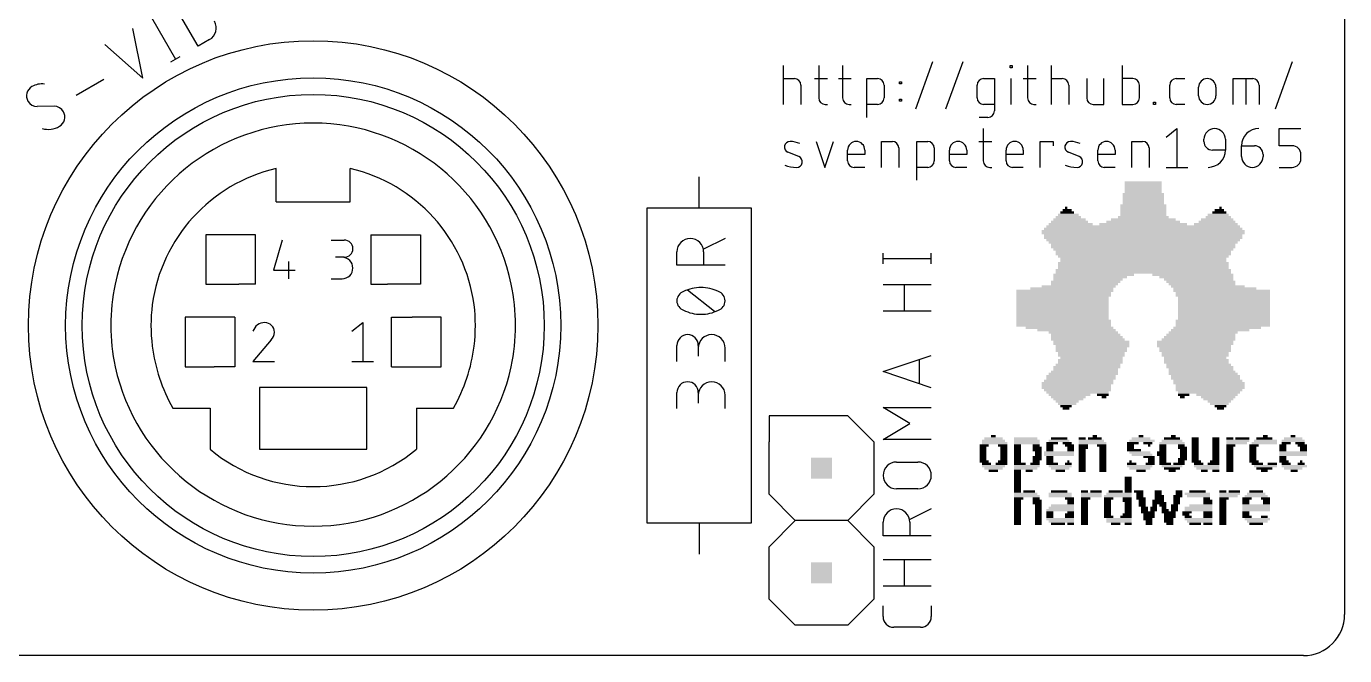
# Model space of a CAD drawing. Extents: x 0 to 54.6, y 0 to 56.5.
# Drawn here: x 16.05 to 48, y 0 to 15.25 of the extents above; entities that cross this region are included whole.
import ezdxf

# ---------------------------------------------------------------- set-up
doc = ezdxf.new("R2010")
doc.units = 0
for name, color, linetype in [('20', 30, 'CONTINUOUS'), ('21', 253, 'CONTINUOUS'), ('51', 253, 'CONTINUOUS')]:
    doc.layers.add(name, color=color, linetype=linetype)

# ---------------------------------------------------------------- blocks, each defined once
blk = doc.blocks.new('RECT')
blk.add_solid([(-0.5, -0.5), (0.5, -0.5), (-0.5, 0.5), (0.5, 0.5)])

msp = doc.modelspace()

# ---------------------------------------------------------------- linework, layer by layer
at = {"layer": '20'}
for p, q in [((48, 33), (48, 1)), ((47, 0), (1, 0))]:
    msp.add_line(p, q, dxfattribs=at)
msp.add_arc((47, 1), 1, 270, 0, dxfattribs=at)
at = {"layer": '21'}
for p, q in [((20.2091, 14.7643), (19.6249, 15.7762)), ((19.0811, 15.4622), (19.6653, 14.4503)), ((18.8734, 13.9931), (18.6265, 15.1997)), ((17.9519, 14.8103), (18.8734, 13.9931)), ((20.4901, 14.9266), (20.2091, 14.7643)), ((19.5528, 14.3854), (19.7777, 14.5152)), ((37.6035, 13.2514), (38.0212, 14.4001)), ((38.335, 13.2514), (38.7527, 14.4001)), ((46.3207, 13.2514), (46.7384, 14.4001)), ((34.4031, 13.3559), (34.4031, 14.2957)), ((35.2536, 14.2957), (35.2536, 13.5125)), ((35.8327, 14.2957), (35.8327, 13.5125)), ((39.8893, 14.2434), (39.8893, 14.2957)), ((39.8893, 14.2957), (39.9415, 14.2957)), ((39.9415, 14.2434), (39.8893, 14.2434)), ((39.9415, 14.2957), (39.9415, 14.2434)), ((40.3132, 14.2957), (40.3132, 13.5125)), ((40.8953, 13.3559), (40.8953, 14.2957)), ((42.6067, 14.2957), (42.6067, 13.3559)), ((17.2531, 13.5823), (17.9276, 13.9718)), ((34.4031, 13.9824), (34.6642, 13.9824)), ((34.8208, 13.8258), (34.8208, 13.3559)), ((35.1492, 13.9824), (35.4625, 13.9824)), ((35.7283, 13.9824), (36.0416, 13.9824)), ((36.4193, 13.0426), (36.4193, 13.9824)), ((36.4193, 13.9824), (36.6804, 13.9824)), ((36.837, 13.8258), (36.837, 13.5125)), ((37.2071, 13.8519), (37.2071, 13.9041)), ((37.2071, 13.9041), (37.2593, 13.9041)), ((37.2593, 13.8519), (37.2071, 13.8519)), ((37.2593, 13.9041), (37.2593, 13.8519)), ((39.0924, 13.5125), (39.0924, 13.8258)), ((39.249, 13.9824), (39.5101, 13.9824)), ((39.5101, 13.9824), (39.5101, 13.1992)), ((39.9154, 13.3559), (39.9154, 13.9824)), ((40.2088, 13.9824), (40.5221, 13.9824)), ((40.8953, 13.9824), (41.1563, 13.9824)), ((41.313, 13.8258), (41.313, 13.3559)), ((41.7487, 13.9824), (41.7487, 13.5125)), ((42.1664, 13.3559), (42.1664, 13.9824)), ((42.8678, 13.9824), (42.6067, 13.9824)), ((43.0244, 13.5125), (43.0244, 13.8258)), ((43.7614, 13.5125), (43.7614, 13.8258)), ((43.9181, 13.9824), (44.1269, 13.9824)), ((44.4614, 13.5647), (44.4614, 13.7735)), ((44.8791, 13.7735), (44.8791, 13.5647)), ((45.3019, 13.3559), (45.3019, 13.9824)), ((45.3019, 13.9824), (45.7718, 13.9824)), ((45.6152, 13.3559), (45.6152, 13.9824)), ((45.9284, 13.8258), (45.9284, 13.3559)), ((37.2071, 13.4342), (37.2071, 13.4864)), ((37.2071, 13.4864), (37.2593, 13.4864)), ((37.2593, 13.4342), (37.2071, 13.4342)), ((37.2593, 13.4864), (37.2593, 13.4342)), ((16.7199, 13.312), (16.3133, 13.3021)), ((35.4102, 13.3559), (35.4625, 13.3559)), ((35.9894, 13.3559), (36.0416, 13.3559)), ((36.6804, 13.3559), (36.4193, 13.3559)), ((39.5101, 13.3559), (39.249, 13.3559)), ((40.4699, 13.3559), (40.5221, 13.3559)), ((41.9054, 13.3559), (42.1664, 13.3559)), ((42.6067, 13.3559), (42.8678, 13.3559)), ((43.364, 13.3559), (43.364, 13.4081)), ((43.364, 13.4081), (43.4162, 13.4081)), ((43.4162, 13.3559), (43.364, 13.3559)), ((43.4162, 13.4081), (43.4162, 13.3559)), ((44.1269, 13.3559), (43.9181, 13.3559)), ((39.3535, 13.0426), (39.1446, 13.0426)), ((39.2421, 12.7717), (39.2421, 11.9885)), ((43.6733, 12.5628), (43.9344, 12.7717)), ((43.9344, 12.7717), (43.9344, 11.8319)), ((44.5877, 12.4584), (44.5877, 12.5106)), ((45.1098, 12.5106), (45.1098, 12.2495)), ((46.4165, 12.354), (46.4165, 12.7717)), ((46.4165, 12.7717), (46.9386, 12.7717)), ((34.7686, 12.0929), (34.5075, 12.1973)), ((35.1912, 12.4584), (35.4, 11.8319)), ((35.4, 11.8319), (35.6089, 12.4584)), ((35.9532, 11.9885), (35.9532, 12.2495)), ((36.3709, 12.1451), (35.9532, 12.1451)), ((36.3709, 12.2495), (36.3709, 12.1451)), ((36.7762, 11.8319), (36.7762, 12.4584)), ((36.7762, 12.4584), (37.0372, 12.4584)), ((37.1938, 12.3018), (37.1938, 11.8319)), ((37.6342, 11.5186), (37.6342, 12.4584)), ((37.6342, 12.4584), (37.8952, 12.4584)), ((38.0518, 12.3018), (38.0518, 11.9885)), ((38.4221, 11.9885), (38.4221, 12.2495)), ((38.8397, 12.1451), (38.4221, 12.1451)), ((38.8397, 12.2495), (38.8397, 12.1451)), ((39.1377, 12.4584), (39.4509, 12.4584)), ((39.7936, 11.9885), (39.7936, 12.2495)), ((40.2113, 12.1451), (39.7936, 12.1451)), ((40.2113, 12.2495), (40.2113, 12.1451)), ((40.6218, 11.8319), (40.6218, 12.4584)), ((40.6218, 12.4584), (40.935, 12.4584)), ((40.935, 12.4584), (40.935, 12.354)), ((41.5656, 12.0929), (41.3045, 12.1973)), ((42.0187, 11.9885), (42.0187, 12.2495)), ((42.4364, 12.1451), (42.0187, 12.1451)), ((42.4364, 12.2495), (42.4364, 12.1451)), ((42.8416, 11.8319), (42.8416, 12.4584)), ((42.8416, 12.4584), (43.1027, 12.4584)), ((43.2593, 12.3018), (43.2593, 11.8319)), ((45.1098, 12.2495), (44.7966, 12.2495)), ((45.5021, 12.354), (45.8154, 12.354)), ((45.5021, 12.0929), (45.5021, 12.354)), ((46.0242, 12.1451), (46.0242, 12.0929)), ((46.7298, 12.354), (46.4165, 12.354)), ((46.9386, 12.0407), (46.9386, 12.1451)), ((36.3709, 11.8319), (36.1098, 11.8319)), ((37.8952, 11.8319), (37.6342, 11.8319)), ((38.8397, 11.8319), (38.5787, 11.8319)), ((39.3987, 11.8319), (39.4509, 11.8319)), ((40.2113, 11.8319), (39.9503, 11.8319)), ((42.4364, 11.8319), (42.1753, 11.8319)), ((43.6733, 11.8319), (44.1955, 11.8319)), ((46.4165, 11.8319), (46.7298, 11.8319)), ((22.1, 11), (22.1, 11.8)), ((23.9, 11), (23.9, 11.8)), ((32.3535, 10.8388), (32.3535, 11.6007)), ((22.1, 11), (23.9, 11)), ((31.0835, 10.8388), (31.0835, 3.2188)), ((33.6235, 10.8388), (31.0835, 10.8388)), ((33.6235, 3.2188), (33.6235, 10.8388)), ((21.6, 10.2), (21.2, 10.2)), ((21.6, 9), (21.6, 10.2)), ((22.2478, 10.0699), (22.0389, 9.3389)), ((23.4389, 10.0699), (23.7522, 10.0699)), ((24.4, 10.2), (24.4, 9)), ((24.4, 10.2), (24.8, 10.2)), ((32.983, 10.1092), (32.4637, 9.8496)), ((23.7522, 9.6522), (23.5434, 9.6522)), ((31.8146, 9.4601), (31.8146, 9.7846)), ((32.4637, 9.7846), (32.4637, 9.4601)), ((36.8133, 9.4944), (36.8133, 9.7541)), ((36.8133, 9.6243), (37.9817, 9.6243)), ((37.9817, 9.4944), (37.9817, 9.7541)), ((22.0389, 9.3389), (22.5611, 9.3389)), ((22.4044, 9.5478), (22.4044, 9.1301)), ((32.983, 9.4601), (31.8146, 9.4601)), ((21.6, 9), (21.2, 9)), ((23.4389, 9.1301), (23.7, 9.1301)), ((24.4, 9), (24.8, 9)), ((36.8133, 8.9963), (37.9817, 8.9963)), ((37.3326, 8.3472), (37.3326, 8.9963)), ((32.7233, 8.3365), (32.0742, 8.8558)), ((37.9817, 8.3472), (36.8133, 8.3472)), ((21.1, 8.2), (20.6, 8.2)), ((21.1, 8.2), (21.1, 7)), ((23.9389, 7.8611), (24.2, 8.0699)), ((24.2, 8.0699), (24.2, 7.1301)), ((24.9, 7), (24.9, 8.2)), ((24.9, 8.2), (25.4, 8.2)), ((21.9827, 7.6522), (21.5389, 7.1301)), ((31.8146, 7.1286), (31.8146, 7.5181)), ((32.3338, 7.5181), (32.3338, 7.2585)), ((32.983, 7.1286), (32.983, 7.4532)), ((21.5389, 7.1301), (22.0611, 7.1301)), ((23.9389, 7.1301), (24.4611, 7.1301)), ((36.8133, 6.8811), (37.9817, 7.2705)), ((37.6896, 7.1732), (37.6896, 6.589)), ((21.1, 7), (20.6, 7)), ((24.9, 7), (25.4, 7)), ((37.9817, 6.4916), (36.8133, 6.8811)), ((24.3, 6.5), (21.7, 6.5)), ((21.7, 6.5), (21.7, 5)), ((24.3, 5), (24.3, 6.5)), ((31.8146, 5.9856), (31.8146, 6.3751)), ((32.3338, 6.3751), (32.3338, 6.1155)), ((32.983, 5.9856), (32.983, 6.3102)), ((19.6, 6), (20.5, 6)), ((20.5, 6), (20.5, 5)), ((25.5, 6), (26.4, 6)), ((25.5, 6), (25.5, 5)), ((34.685, 5.8143), (34.05, 5.8143)), ((34.05, 5.8143), (34.05, 5.1793)), ((35.955, 5.8143), (34.685, 5.8143)), ((36.59, 5.1793), (35.955, 5.8143)), ((37.4624, 5.6238), (36.8133, 6.0132)), ((36.8133, 6.0132), (37.9817, 6.0132)), ((36.8133, 5.2343), (37.4624, 5.6238)), ((34.05, 3.9093), (34.05, 5.1793)), ((36.59, 5.1793), (36.59, 3.9093)), ((37.9817, 5.2343), (36.8133, 5.2343)), ((21.7, 5), (24.3, 5)), ((37.1379, 4.691), (37.6571, 4.691)), ((34.685, 3.2743), (34.05, 3.9093)), ((36.59, 3.9093), (35.955, 3.2743)), ((37.6571, 4.0419), (37.1379, 4.0419)), ((37.9817, 3.5554), (37.4624, 3.2957)), ((31.0835, 3.2188), (33.6235, 3.2188)), ((32.3535, 3.2188), (32.3535, 2.4567)), ((34.05, 2.6393), (34.685, 3.2743)), ((35.955, 3.2743), (34.685, 3.2743)), ((35.955, 3.2743), (36.59, 2.6393)), ((36.8133, 2.9063), (36.8133, 3.2308)), ((37.4624, 3.2308), (37.4624, 2.9063)), ((37.9817, 2.9063), (36.8133, 2.9063)), ((34.05, 1.3693), (34.05, 2.6393)), ((36.59, 2.6393), (36.59, 1.3693)), ((36.8133, 2.3288), (37.9817, 2.3288)), ((37.3326, 1.6797), (37.3326, 2.3288)), ((37.9817, 1.6797), (36.8133, 1.6797)), ((34.685, 0.7343), (34.05, 1.3693)), ((36.59, 1.3693), (35.955, 0.7343)), ((36.8133, 0.9454), (36.8133, 1.2051)), ((37.9817, 1.2051), (37.9817, 0.9454)), ((35.955, 0.7343), (34.685, 0.7343)), ((37.7221, 0.6858), (37.0729, 0.6858))]:
    msp.add_line(p, q, dxfattribs=at)
for radius in [6.9, 6, 5.6]:
    msp.add_circle((23, 8), radius, dxfattribs=at)
for centre, radius, start, end in [((20.3279, 15.2077), 0.3246, 300, 29.9998), ((16.3122, 13.5638), 0.2596, 120.0008, 209.9992), ((16.4258, 13.3671), 0.4868, 83.1282, 120.0007), ((34.6642, 13.8257), 0.1566, 0.0011, 90), ((36.6804, 13.8257), 0.1566, 0.0011, 90), ((39.249, 13.8258), 0.1566, 90, 180), ((41.1563, 13.8257), 0.1566, 0.0011, 90), ((42.8678, 13.8258), 0.1566, 0, 90), ((43.9181, 13.8258), 0.1566, 90, 180), ((44.6703, 13.7735), 0.2088, 0, 180), ((45.7718, 13.8258), 0.1566, 0, 90), ((16.3157, 13.5658), 0.2637, 209.9998, 269.4906), ((35.4102, 13.5125), 0.1566, 180, 270), ((35.9894, 13.5125), 0.1566, 180, 270), ((36.6804, 13.5125), 0.1566, 270, 0), ((39.249, 13.5125), 0.1566, 180, 270), ((40.4699, 13.5125), 0.1566, 180, 270), ((41.9054, 13.5125), 0.1566, 180, 270), ((42.8678, 13.5125), 0.1566, 270, 359.9989), ((43.9181, 13.5125), 0.1566, 180, 270), ((44.6703, 13.5647), 0.2088, 180, 0), ((16.7175, 13.0483), 0.2637, 30.0003, 89.4901), ((16.7211, 13.0503), 0.2596, 299.9983, 30.0014), ((39.3535, 13.1992), 0.1566, 270.0011, 0), ((16.5766, 13.3005), 0.5485, 254.7631, 299.9983), ((23, 8), 4.9031, 11.7683, 168.2317), ((44.8488, 12.5106), 0.2611, 0, 180), ((45.9198, 12.354), 0.4177, 90.0004, 180), ((34.5578, 12.323), 0.1354, 89.1826, 248.1983), ((34.5513, 11.8656), 0.5929, 65.7606, 89.1826), ((36.162, 12.2495), 0.2088, 0, 180), ((37.0372, 12.3017), 0.1566, 0.0011, 90), ((37.8952, 12.3017), 0.1566, 0.0011, 90), ((38.6309, 12.2495), 0.2088, 0, 180), ((40.0025, 12.2495), 0.2088, 0, 180), ((41.3548, 12.323), 0.1354, 89.1826, 248.1983), ((41.3483, 11.8656), 0.5929, 65.7606, 89.1826), ((42.2275, 12.2495), 0.2088, 0, 180), ((43.1027, 12.3017), 0.1566, 0.0011, 90), ((44.7966, 12.4584), 0.2088, 180, 270), ((44.6922, 12.2495), 0.4177, 270, 0), ((45.8154, 12.1451), 0.2088, 0, 90), ((46.7298, 12.1451), 0.2088, 0, 90), ((34.729, 12.7172), 0.8854, 250.2085, 269.1826), ((34.7183, 11.9672), 0.1354, 269.1826, 68.1983), ((36.1098, 11.9885), 0.1566, 180, 270), ((37.8952, 11.9885), 0.1566, 270, 0), ((38.5787, 11.9885), 0.1566, 180, 270), ((39.3987, 11.9885), 0.1566, 180, 270), ((39.9503, 11.9885), 0.1566, 180, 270), ((41.526, 12.7172), 0.8854, 250.2085, 269.1826), ((41.5153, 11.9672), 0.1354, 269.1826, 68.1983), ((42.1753, 11.9885), 0.1566, 180, 270), ((45.7632, 12.0929), 0.2611, 180, 0), ((46.7298, 12.0407), 0.2088, 270, 0), ((22.9842, 7.9825), 3.9186, 103.0415, 172.4112), ((23.0158, 7.9825), 3.9186, 7.5888, 76.9585), ((23.7522, 9.8611), 0.2088, 270, 90), ((32.1391, 9.7846), 0.3246, 0, 180), ((23.7, 9.3912), 0.2611, 270, 90), ((32.0547, 8.5962), 0.2402, 108.924, 180.0001), ((32.3988, 7.9579), 0.9629, 90.0001, 115.9889), ((32.3987, 7.9579), 0.9629, 64.0112, 90), ((32.7428, 8.5962), 0.2402, 0, 71.0747), ((32.0547, 8.5962), 0.2402, 180, 251.0758), ((32.3987, 9.2345), 0.9629, 244.0111, 269.9999), ((32.3987, 9.2345), 0.9629, 270, 295.9888), ((32.7428, 8.5962), 0.2402, 288.9254, 359.9998), ((21.8261, 7.7681), 0.3018, 90.0001, 162.055), ((21.8261, 7.835), 0.235, 0, 90), ((21.8087, 7.835), 0.2524, 313.6042, 359.9995), ((32.0742, 7.5181), 0.2596, 0, 180), ((32.6584, 7.4532), 0.3246, 0, 180), ((23.0102, 7.9701), 3.9384, 186.8551, 210.0148), ((22.9898, 7.9701), 3.9384, 329.9852, 353.1449), ((23, 8.05), 4.9135, 192.3391, 347.6609), ((32.0742, 6.3751), 0.2596, 0, 180), ((32.6584, 6.3102), 0.3246, 0, 180), ((23, 8), 3.9051, 230.1944, 309.8056), ((37.1379, 4.3665), 0.3246, 90, 270), ((37.6571, 4.3665), 0.3246, 270, 90), ((37.1379, 3.2308), 0.3246, 0, 180), ((37.0729, 0.9455), 0.2596, 180.0014, 270), ((37.7221, 0.9454), 0.2596, 270, 0)]:
    msp.add_arc(centre, radius, start, end, dxfattribs=at)
at = {"layer": '51'}
for p, q in [((21.2, 10.2), (20.4, 10.2)), ((20.4, 10.2), (20.4, 9)), ((24.8, 10.2), (25.6, 10.2)), ((25.6, 10.2), (25.6, 9)), ((20.4, 9), (21.2, 9)), ((25.6, 9), (24.8, 9)), ((20.6, 8.2), (19.9, 8.2)), ((19.9, 8.2), (19.9, 7)), ((26.1, 8.2), (25.4, 8.2)), ((26.1, 7), (26.1, 8.2)), ((19.9, 7), (20.6, 7)), ((25.4, 7), (26.1, 7))]:
    msp.add_line(p, q, dxfattribs=at)
for radius, start, end in [(4.9031, 168.2317, 191.7683), (4.9031, 348.2317, 11.7683), (3.9319, 172.6942, 187.3058), (3.9319, 352.6942, 7.3058)]:
    msp.add_arc((23, 8), radius, start, end, dxfattribs=at)

# ---------------------------------------------------------------- block references
at = {"layer": '21', "yscale": 0.0559}
for p, xscale in [((43.119, 11.1833), 1.0058), ((43.119, 11.4627), 0.8941), ((43.119, 11.4069), 0.8941), ((43.119, 11.351), 0.8941), ((43.119, 11.2951), 0.8941), ((43.119, 11.2392), 0.8941), ((41.2471, 10.8481), 0.0559), ((43.119, 10.9039), 1.1176), ((43.119, 10.8481), 1.1176), ((43.119, 11.1275), 1.0058), ((43.119, 11.0716), 1.0058), ((43.119, 11.0157), 1.0058), ((43.119, 10.9598), 1.0058), ((44.991, 10.8481), 0.0559), ((41.3309, 10.5687), 0.7823), ((41.3029, 10.6245), 0.6147), ((41.3029, 10.6804), 0.5029), ((41.275, 10.7363), 0.3353), ((41.275, 10.7922), 0.2235), ((43.119, 10.5687), 1.5646), ((43.119, 10.6245), 1.2294), ((43.119, 10.7922), 1.1176), ((43.119, 10.7363), 1.1176), ((43.119, 10.6804), 1.1176), ((44.9072, 10.5687), 0.7823), ((44.9351, 10.6245), 0.6147), ((44.9351, 10.6804), 0.5029), ((44.9631, 10.7363), 0.3353), ((44.9631, 10.7922), 0.2235), ((43.119, 10.2893), 4.9174), ((43.119, 10.2334), 4.9174), ((43.119, 10.3451), 4.8057), ((43.119, 10.401), 4.6939), ((41.3588, 10.4569), 1.0617), ((41.3309, 10.5128), 0.8941), ((43.119, 10.4569), 2.1234), ((43.119, 10.5128), 1.7882), ((44.8793, 10.4569), 1.0617), ((44.9072, 10.5128), 0.8941), ((43.119, 10.1775), 4.8057), ((43.119, 10.1216), 4.8057), ((43.119, 10.0657), 4.6939), ((43.119, 10.0099), 4.5822), ((43.119, 9.954), 4.4704), ((43.119, 9.8981), 4.4704), ((43.119, 9.8422), 4.3586), ((43.119, 9.7863), 4.2469), ((43.119, 9.7305), 4.2469), ((43.119, 9.6746), 4.1351), ((43.119, 9.6187), 4.0234), ((43.119, 9.5628), 4.0234), ((43.119, 9.3393), 4.2469), ((43.119, 9.2834), 4.2469), ((43.119, 9.5069), 4.1351), ((43.119, 9.4511), 4.1351), ((43.119, 9.3952), 4.1351), ((41.5544, 8.9481), 1.7882), ((41.722, 9.0599), 1.6764), ((41.6941, 9.004), 1.6205), ((41.9176, 9.2275), 1.9558), ((41.8338, 9.1717), 1.7882), ((41.7779, 9.1158), 1.6764), ((44.3205, 9.2275), 1.9558), ((44.4043, 9.1717), 1.7882), ((44.4602, 9.1158), 1.6764), ((44.516, 9.0599), 1.6764), ((44.544, 9.004), 1.6205), ((44.6837, 8.9481), 1.7882), ((41.2191, 8.8364), 2.347), ((41.1632, 8.6687), 2.2352), ((41.1632, 8.6129), 2.2352), ((41.1912, 8.7805), 2.2911), ((41.1912, 8.7246), 2.2911), ((41.3868, 8.8923), 2.0117), ((44.8513, 8.8923), 2.0117), ((45.019, 8.8364), 2.347), ((45.0469, 8.7805), 2.2911), ((45.0469, 8.7246), 2.2911), ((45.0748, 8.6687), 2.2352), ((45.0748, 8.6129), 2.2352), ((41.1632, 8.557), 2.2352), ((41.1632, 8.5011), 2.2352), ((41.1632, 8.4452), 2.2352), ((41.1632, 8.3893), 2.2352), ((41.1632, 8.3335), 2.2352), ((45.0748, 8.557), 2.2352), ((45.0748, 8.5011), 2.2352), ((45.0748, 8.4452), 2.2352), ((45.0748, 8.3893), 2.2352), ((45.0748, 8.3335), 2.2352), ((41.1632, 8.2776), 2.2352), ((41.1632, 8.2217), 2.2352), ((41.1632, 8.1658), 2.2352), ((41.1912, 8.1099), 2.2911), ((41.1912, 8.0541), 2.2911), ((41.1912, 7.9982), 2.2911), ((45.0469, 8.1099), 2.2911), ((45.0469, 8.0541), 2.2911), ((45.0469, 7.9982), 2.2911), ((45.0748, 8.2776), 2.2352), ((45.0748, 8.2217), 2.2352), ((45.0748, 8.1658), 2.2352), ((41.3309, 7.9423), 2.1234), ((41.4985, 7.8864), 1.8999), ((41.6662, 7.8305), 1.6764), ((41.722, 7.7747), 1.6764), ((41.7779, 7.6629), 1.7882), ((41.75, 7.7188), 1.7323), ((44.4602, 7.6629), 1.7882), ((44.4881, 7.7188), 1.7323), ((44.516, 7.7747), 1.6764), ((44.5719, 7.8305), 1.6764), ((44.7396, 7.8864), 1.8999), ((44.9072, 7.9423), 2.1234), ((41.8617, 7.607), 1.844), ((41.8617, 7.5511), 1.844), ((41.8897, 7.4953), 1.7882), ((41.8617, 7.4394), 1.7323), ((41.8617, 7.3835), 1.7323), ((41.8617, 7.3276), 1.6205), ((44.3763, 7.607), 1.844), ((44.3763, 7.5511), 1.844), ((44.3484, 7.4953), 1.7882), ((44.3763, 7.4394), 1.7323), ((44.3763, 7.3835), 1.7323), ((44.3763, 7.3276), 1.6205), ((41.7779, 7.0482), 1.5646), ((41.8617, 7.2717), 1.6205), ((41.8338, 7.16), 1.5646), ((41.8338, 7.1041), 1.5646), ((41.8617, 7.2159), 1.5088), ((44.3763, 7.2717), 1.6205), ((44.3763, 7.2159), 1.5088), ((44.4043, 7.16), 1.5646), ((44.4043, 7.1041), 1.5646), ((44.4602, 7.0482), 1.5646), ((41.6103, 6.7688), 1.6764), ((41.6103, 6.7129), 1.6764), ((41.6662, 6.8247), 1.6764), ((41.6941, 6.8806), 1.6205), ((41.75, 6.9923), 1.6205), ((41.722, 6.9365), 1.5646), ((44.4881, 6.9923), 1.6205), ((44.516, 6.9365), 1.5646), ((44.544, 6.8806), 1.6205), ((44.5719, 6.8247), 1.6764), ((44.6278, 6.7688), 1.6764), ((44.6278, 6.7129), 1.6764), ((41.4985, 6.5453), 1.6764), ((41.4985, 6.4894), 1.6764), ((41.5265, 6.6012), 1.7323), ((41.5544, 6.6571), 1.6764), ((41.5265, 6.4335), 1.6205), ((41.5265, 6.3777), 1.5088), ((44.7116, 6.6012), 1.7323), ((44.6837, 6.6571), 1.6764), ((44.7116, 6.4335), 1.6205), ((44.7396, 6.5453), 1.6764), ((44.7396, 6.4894), 1.6764), ((44.7116, 6.3777), 1.5088), ((41.3309, 6.3218), 1.0058), ((41.3029, 6.2659), 0.8382), ((41.3029, 6.21), 0.7264), ((41.275, 6.1541), 0.5588), ((41.275, 6.0983), 0.447), ((42.1411, 6.3218), 0.2794), ((42.1691, 6.2659), 0.1118), ((44.0969, 6.3218), 0.2794), ((44.069, 6.2659), 0.1118), ((44.9072, 6.3218), 1.0058), ((44.9351, 6.2659), 0.8382), ((44.9351, 6.21), 0.7264), ((44.9631, 6.1541), 0.5588), ((44.9631, 6.0983), 0.447), ((41.2471, 6.0424), 0.2794), ((41.2471, 5.9865), 0.1676), ((44.991, 6.0424), 0.2794), ((44.991, 5.9865), 0.1676), ((39.2633, 5.0924), 0.2235), ((39.4868, 5.2042), 0.5588), ((39.5148, 5.1483), 0.6147), ((39.4868, 5.2601), 0.447), ((39.4868, 5.3159), 0.1118), ((39.7104, 5.0924), 0.2235), ((40.2692, 5.2601), 0.5588), ((40.2971, 5.2042), 0.6147), ((40.2971, 5.1483), 0.6147), ((40.0736, 5.0924), 0.1676), ((40.5206, 5.0924), 0.1676), ((40.9118, 5.1483), 0.2794), ((40.8559, 5.0924), 0.1676), ((41.0794, 5.2042), 0.5029), ((41.0794, 5.2601), 0.3912), ((41.275, 5.1483), 0.2235), ((41.3309, 5.0924), 0.2235), ((41.8617, 5.2042), 0.6147), ((41.6382, 5.2601), 0.1676), ((41.8897, 5.1483), 0.6706), ((41.6662, 5.0924), 0.2235), ((41.9456, 5.2601), 0.3353), ((41.9456, 5.3159), 0.1118), ((42.1132, 5.0924), 0.2235), ((42.8676, 5.1483), 0.2794), ((42.8117, 5.0924), 0.1676), ((43.0911, 5.2042), 0.6147), ((43.0632, 5.2601), 0.447), ((43.0632, 5.3159), 0.1118), ((43.2308, 5.1483), 0.2235), ((43.2587, 5.0924), 0.0559), ((43.8175, 5.1483), 0.6147), ((43.594, 5.0924), 0.1676), ((43.8175, 5.2042), 0.5029), ((43.8175, 5.2601), 0.3912), ((43.8455, 5.3159), 0.1118), ((44.0411, 5.0924), 0.1676), ((44.3763, 5.2601), 0.1676), ((44.3763, 5.2042), 0.1676), ((44.3763, 5.1483), 0.1676), ((44.3763, 5.0924), 0.1676), ((44.8793, 5.2601), 0.1676), ((44.8793, 5.2042), 0.1676), ((44.8793, 5.1483), 0.1676), ((44.8793, 5.0924), 0.1676), ((45.2145, 5.2601), 0.1676), ((45.4101, 5.2042), 0.5588), ((45.3822, 5.1483), 0.5029), ((45.2425, 5.0924), 0.2235), ((45.5219, 5.2601), 0.3353), ((45.8013, 5.0924), 0.2235), ((46.0527, 5.1483), 0.6147), ((46.0807, 5.2042), 0.5588), ((46.0527, 5.2601), 0.3912), ((46.0807, 5.3159), 0.1118), ((46.4998, 5.0924), 0.1676), ((46.7512, 5.2042), 0.5588), ((46.5836, 5.1483), 0.2235), ((46.7512, 5.2601), 0.447), ((46.7512, 5.3159), 0.1118), ((46.9189, 5.1483), 0.2235), ((46.9748, 5.0924), 0.2235), ((39.2354, 5.0365), 0.1676), ((39.2354, 4.9807), 0.1676), ((39.2354, 4.9248), 0.1676), ((39.2354, 4.8689), 0.1676), ((39.2354, 4.813), 0.1676), ((39.7383, 5.0365), 0.1676), ((39.7383, 4.9807), 0.1676), ((39.7383, 4.9248), 0.1676), ((39.7383, 4.8689), 0.1676), ((39.7383, 4.813), 0.1676), ((40.0736, 5.0365), 0.1676), ((40.0736, 4.9807), 0.1676), ((40.0736, 4.9248), 0.1676), ((40.0736, 4.8689), 0.1676), ((40.0736, 4.813), 0.1676), ((40.5486, 5.0365), 0.2235), ((40.5486, 4.9807), 0.2235), ((40.5486, 4.813), 0.2235), ((40.5765, 4.9248), 0.1676), ((40.5765, 4.8689), 0.1676), ((41.0794, 4.9248), 0.7264), ((41.0794, 4.8689), 0.7264), ((40.8559, 5.0365), 0.1676), ((40.8559, 4.9807), 0.1676), ((40.8559, 4.813), 0.1676), ((41.3588, 5.0365), 0.1676), ((41.3588, 4.9807), 0.1676), ((41.6382, 4.9807), 0.1676), ((41.6382, 4.9248), 0.1676), ((41.6382, 4.8689), 0.1676), ((41.6382, 4.813), 0.1676), ((41.6662, 5.0365), 0.2235), ((42.1411, 5.0365), 0.1676), ((42.1411, 4.9807), 0.1676), ((42.1411, 4.9248), 0.1676), ((42.1411, 4.8689), 0.1676), ((42.1411, 4.813), 0.1676), ((42.8955, 4.9807), 0.3353), ((42.8117, 5.0365), 0.1676), ((43.0352, 4.9248), 0.5029), ((43.0911, 4.8689), 0.5029), ((43.2587, 4.813), 0.2794), ((43.5661, 4.9248), 0.2235), ((43.5661, 4.8689), 0.2235), ((43.594, 5.0365), 0.1676), ((43.594, 4.9807), 0.1676), ((43.594, 4.813), 0.1676), ((44.069, 5.0365), 0.2235), ((44.0969, 4.9807), 0.1676), ((44.0969, 4.9248), 0.1676), ((44.0969, 4.8689), 0.1676), ((44.0969, 4.813), 0.1676), ((44.3763, 5.0365), 0.1676), ((44.3763, 4.9807), 0.1676), ((44.3763, 4.9248), 0.1676), ((44.3763, 4.8689), 0.1676), ((44.3763, 4.813), 0.1676), ((44.8793, 5.0365), 0.1676), ((44.8793, 4.9807), 0.1676), ((44.8793, 4.9248), 0.1676), ((44.8793, 4.8689), 0.1676), ((44.8793, 4.813), 0.1676), ((45.2145, 5.0365), 0.1676), ((45.2145, 4.9807), 0.1676), ((45.2145, 4.9248), 0.1676), ((45.2145, 4.8689), 0.1676), ((45.2145, 4.813), 0.1676), ((45.7733, 5.0365), 0.1676), ((45.7733, 4.9807), 0.1676), ((45.7733, 4.9248), 0.1676), ((45.7733, 4.8689), 0.1676), ((45.7733, 4.813), 0.1676), ((46.7512, 4.9248), 0.6706), ((46.7512, 4.8689), 0.6706), ((46.4998, 5.0365), 0.1676), ((46.4998, 4.9807), 0.1676), ((46.4998, 4.813), 0.1676), ((47.0027, 5.0365), 0.1676), ((47.0027, 4.9807), 0.1676), ((39.2354, 4.7571), 0.1676), ((39.2633, 4.7013), 0.2235), ((39.4868, 4.5895), 0.5588), ((39.3192, 4.6454), 0.2235), ((39.4868, 4.5336), 0.447), ((39.4868, 4.4777), 0.2235), ((39.6824, 4.6454), 0.2794), ((39.7104, 4.7013), 0.2235), ((39.7383, 4.7571), 0.1676), ((40.0736, 4.7571), 0.1676), ((40.0736, 4.7013), 0.1676), ((40.1295, 4.6454), 0.2794), ((40.2971, 4.5895), 0.6147), ((40.2692, 4.5336), 0.5588), ((40.0736, 4.4777), 0.1676), ((40.353, 4.4777), 0.1676), ((40.4927, 4.6454), 0.2235), ((40.5486, 4.7571), 0.2235), ((40.5206, 4.7013), 0.1676), ((40.8559, 4.7571), 0.1676), ((40.8559, 4.7013), 0.1676), ((40.9118, 4.6454), 0.2794), ((41.1074, 4.5895), 0.5588), ((41.1074, 4.5336), 0.447), ((41.1074, 4.4777), 0.2235), ((41.3029, 4.6454), 0.1676), ((41.3029, 4.7013), 0.0559), ((41.6382, 4.7571), 0.1676), ((41.6382, 4.7013), 0.1676), ((41.6382, 4.6454), 0.1676), ((41.6382, 4.5895), 0.1676), ((41.6382, 4.5336), 0.1676), ((41.6382, 4.4777), 0.1676), ((42.1411, 4.7571), 0.1676), ((42.1411, 4.7013), 0.1676), ((42.1411, 4.6454), 0.1676), ((42.1411, 4.5895), 0.1676), ((42.1411, 4.5336), 0.1676), ((42.1411, 4.4777), 0.1676), ((42.8396, 4.6454), 0.2235), ((43.0352, 4.5895), 0.6147), ((42.8117, 4.7013), 0.0559), ((43.0352, 4.5336), 0.5029), ((43.0632, 4.4777), 0.2235), ((43.2867, 4.6454), 0.2235), ((43.3146, 4.7571), 0.1676), ((43.3146, 4.7013), 0.1676), ((43.594, 4.7571), 0.1676), ((43.594, 4.7013), 0.1676), ((43.6499, 4.6454), 0.2794), ((43.8175, 4.5895), 0.5029), ((43.8175, 4.5336), 0.3912), ((43.8175, 4.4777), 0.1676), ((43.9852, 4.6454), 0.2794), ((44.069, 4.7571), 0.2235), ((44.0411, 4.7013), 0.1676), ((44.3763, 4.7571), 0.1676), ((44.4043, 4.7013), 0.2235), ((44.4602, 4.6454), 0.2235), ((44.6557, 4.5895), 0.6147), ((44.6837, 4.5336), 0.5588), ((44.5999, 4.4777), 0.1676), ((44.8234, 4.6454), 0.2794), ((44.8513, 4.7013), 0.2235), ((44.8793, 4.7571), 0.1676), ((44.8793, 4.4777), 0.1676), ((45.2145, 4.7571), 0.1676), ((45.2145, 4.7013), 0.1676), ((45.2145, 4.6454), 0.1676), ((45.2145, 4.5895), 0.1676), ((45.2145, 4.5336), 0.1676), ((45.2145, 4.4777), 0.1676), ((45.7733, 4.7571), 0.1676), ((45.8013, 4.7013), 0.2235), ((45.8851, 4.6454), 0.2794), ((46.0807, 4.5895), 0.5588), ((46.0527, 4.5336), 0.3912), ((46.0527, 4.4777), 0.1676), ((46.2483, 4.6454), 0.2235), ((46.4998, 4.7571), 0.1676), ((46.5277, 4.7013), 0.2235), ((46.5836, 4.6454), 0.2235), ((46.7792, 4.5895), 0.6147), ((46.7512, 4.5336), 0.447), ((46.7792, 4.4777), 0.1676), ((46.9468, 4.6454), 0.1676), ((46.9468, 4.7013), 0.0559), ((40.0736, 4.4219), 0.1676), ((40.0736, 4.366), 0.1676), ((40.0736, 4.3101), 0.1676), ((40.0736, 4.2542), 0.1676), ((40.0736, 4.1983), 0.1676), ((40.0736, 4.1425), 0.1676), ((42.7558, 4.3101), 0.1676), ((42.7558, 4.2542), 0.1676), ((42.7558, 4.1983), 0.1676), ((42.7558, 4.1425), 0.1676), ((40.0736, 4.0866), 0.1676), ((40.0736, 4.0307), 0.1676), ((40.0736, 3.9748), 0.1676), ((40.2692, 3.9189), 0.5588), ((40.2971, 3.8631), 0.6147), ((40.1015, 3.8072), 0.2235), ((40.353, 3.9748), 0.2794), ((40.5206, 3.8072), 0.1676), ((41.1074, 3.9189), 0.5588), ((41.1074, 3.8631), 0.5588), ((41.0794, 3.9748), 0.3912), ((41.3309, 3.8072), 0.2235), ((41.6941, 3.9748), 0.1676), ((41.8617, 3.9189), 0.5029), ((41.8617, 3.8631), 0.5029), ((41.722, 3.8072), 0.2235), ((41.9735, 3.9748), 0.2794), ((42.2808, 3.8072), 0.2235), ((42.5044, 3.8631), 0.6706), ((42.5323, 3.9189), 0.6147), ((42.4485, 3.9748), 0.3353), ((42.7279, 3.8072), 0.2235), ((42.7558, 4.0866), 0.1676), ((42.7558, 4.0307), 0.1676), ((42.7558, 3.9748), 0.1676), ((43.0073, 3.9748), 0.2235), ((43.0352, 3.9189), 0.1676), ((43.0352, 3.8631), 0.1676), ((43.0632, 3.8072), 0.2235), ((43.5102, 3.8631), 0.2235), ((43.5102, 3.8072), 0.2235), ((43.4823, 3.9748), 0.1676), ((43.4823, 3.9189), 0.1676), ((43.9572, 3.8631), 0.2235), ((43.9293, 3.8072), 0.1676), ((43.9852, 3.9748), 0.1676), ((43.9852, 3.9189), 0.1676), ((44.4322, 3.9189), 0.6147), ((44.4602, 3.8631), 0.5588), ((44.4322, 3.9748), 0.3912), ((44.6557, 3.8072), 0.1676), ((45.0469, 3.9748), 0.1676), ((45.2145, 3.9189), 0.5029), ((45.1866, 3.8631), 0.447), ((45.0748, 3.8072), 0.2235), ((45.3263, 3.9748), 0.2794), ((45.6336, 3.8072), 0.2235), ((45.8572, 3.8631), 0.5588), ((45.8572, 3.9189), 0.447), ((45.8572, 3.9748), 0.3353), ((46.0807, 3.8072), 0.2235), ((40.0736, 3.7513), 0.1676), ((40.0736, 3.6954), 0.1676), ((40.0736, 3.6395), 0.1676), ((40.0736, 3.5837), 0.1676), ((40.0736, 3.5278), 0.1676), ((40.5486, 3.7513), 0.2235), ((40.5486, 3.6954), 0.2235), ((40.5765, 3.6395), 0.1676), ((40.5765, 3.5837), 0.1676), ((40.5765, 3.5278), 0.1676), ((41.1074, 3.5278), 0.6706), ((41.1353, 3.5837), 0.6147), ((41.1632, 3.6395), 0.5588), ((41.3588, 3.7513), 0.1676), ((41.3588, 3.6954), 0.1676), ((41.6941, 3.7513), 0.1676), ((41.6941, 3.6954), 0.1676), ((41.6941, 3.6395), 0.1676), ((41.6941, 3.5837), 0.1676), ((41.6941, 3.5278), 0.1676), ((42.2529, 3.7513), 0.1676), ((42.2529, 3.6954), 0.1676), ((42.2529, 3.6395), 0.1676), ((42.2529, 3.5837), 0.1676), ((42.2529, 3.5278), 0.1676), ((42.7279, 3.7513), 0.2235), ((42.7558, 3.6954), 0.1676), ((42.7558, 3.6395), 0.1676), ((42.7558, 3.5837), 0.1676), ((42.7558, 3.5278), 0.1676), ((43.0911, 3.7513), 0.1676), ((43.0911, 3.6954), 0.1676), ((43.0911, 3.6395), 0.1676), ((43.147, 3.5837), 0.1676), ((43.147, 3.5278), 0.1676), ((43.3705, 3.5837), 0.1676), ((43.3705, 3.5278), 0.1676), ((43.5102, 3.6954), 0.3353), ((43.3984, 3.6395), 0.1118), ((43.4823, 3.7513), 0.2794), ((43.594, 3.6395), 0.1676), ((43.622, 3.5837), 0.1118), ((43.6499, 3.5278), 0.1676), ((43.8734, 3.6395), 0.1676), ((43.8734, 3.5837), 0.1676), ((43.8734, 3.5278), 0.1676), ((43.9293, 3.7513), 0.1676), ((43.9293, 3.6954), 0.1676), ((44.4602, 3.5837), 0.6706), ((44.4602, 3.5278), 0.6706), ((44.516, 3.6395), 0.5588), ((44.6837, 3.7513), 0.2235), ((44.6837, 3.6954), 0.2235), ((45.0469, 3.7513), 0.1676), ((45.0469, 3.6954), 0.1676), ((45.0469, 3.6395), 0.1676), ((45.0469, 3.5837), 0.1676), ((45.0469, 3.5278), 0.1676), ((45.6057, 3.7513), 0.1676), ((45.6057, 3.6954), 0.1676), ((45.8572, 3.6395), 0.6706), ((45.8572, 3.5837), 0.6706), ((45.8572, 3.5278), 0.6706), ((46.1086, 3.7513), 0.1676), ((46.1086, 3.6954), 0.1676), ((40.0736, 3.4719), 0.1676), ((40.0736, 3.416), 0.1676), ((40.0736, 3.3601), 0.1676), ((40.0736, 3.3043), 0.1676), ((40.0736, 3.2484), 0.1676), ((40.0736, 3.1925), 0.1676), ((40.5765, 3.4719), 0.1676), ((40.5765, 3.416), 0.1676), ((40.5765, 3.3601), 0.1676), ((40.5765, 3.3043), 0.1676), ((40.5765, 3.2484), 0.1676), ((40.5765, 3.1925), 0.1676), ((40.8559, 3.4719), 0.1676), ((40.8559, 3.416), 0.1676), ((40.8559, 3.3601), 0.1676), ((41.1074, 3.3043), 0.6706), ((41.1353, 3.2484), 0.6147), ((41.0515, 3.1925), 0.3353), ((41.3309, 3.416), 0.2235), ((41.3309, 3.3601), 0.2235), ((41.3588, 3.4719), 0.1676), ((41.3588, 3.1925), 0.1676), ((41.6941, 3.4719), 0.1676), ((41.6941, 3.416), 0.1676), ((41.6941, 3.3601), 0.1676), ((41.6941, 3.3043), 0.1676), ((41.6941, 3.2484), 0.1676), ((41.6941, 3.1925), 0.1676), ((42.2808, 3.3601), 0.2235), ((42.2529, 3.4719), 0.1676), ((42.2529, 3.416), 0.1676), ((42.5323, 3.3043), 0.6147), ((42.5323, 3.2484), 0.6147), ((42.4485, 3.1925), 0.2235), ((42.6999, 3.3601), 0.2794), ((42.7279, 3.416), 0.2235), ((42.7558, 3.4719), 0.1676), ((42.7558, 3.1925), 0.1676), ((43.2308, 3.4719), 0.3353), ((43.2587, 3.416), 0.2794), ((43.2587, 3.3601), 0.2794), ((43.2308, 3.3043), 0.2235), ((43.2587, 3.2484), 0.1676), ((43.2587, 3.1925), 0.1676), ((43.7337, 3.4719), 0.3353), ((43.7337, 3.3043), 0.2235), ((43.7337, 3.2484), 0.2235), ((43.7617, 3.416), 0.2794), ((43.7617, 3.3601), 0.2794), ((43.7617, 3.1925), 0.1676), ((44.1808, 3.4719), 0.2235), ((44.1528, 3.416), 0.1676), ((44.2087, 3.3601), 0.1676), ((44.4602, 3.3043), 0.6706), ((44.4881, 3.2484), 0.6147), ((44.3763, 3.1925), 0.2794), ((44.6837, 3.4719), 0.2235), ((44.6837, 3.416), 0.2235), ((44.6837, 3.3601), 0.2235), ((44.6837, 3.1925), 0.2235), ((45.0469, 3.4719), 0.1676), ((45.0469, 3.416), 0.1676), ((45.0469, 3.3601), 0.1676), ((45.0469, 3.3043), 0.1676), ((45.0469, 3.2484), 0.1676), ((45.0469, 3.1925), 0.1676), ((45.6057, 3.4719), 0.1676), ((45.6057, 3.416), 0.1676), ((45.6336, 3.3601), 0.2235), ((45.8851, 3.3043), 0.6147), ((45.8851, 3.2484), 0.5029), ((45.8572, 3.1925), 0.3353), ((46.0527, 3.3601), 0.1676)]:
    msp.add_blockref('RECT', p, dxfattribs=dict(at, xscale=xscale))
at = {"layer": '51', "xscale": 0.508, "yscale": 0.508, "rotation": 270}
for p in [(35.32, 4.5442), (35.32, 2.0043)]:
    msp.add_blockref('RECT', p, dxfattribs=at)

doc.saveas('drawing.dxf')
